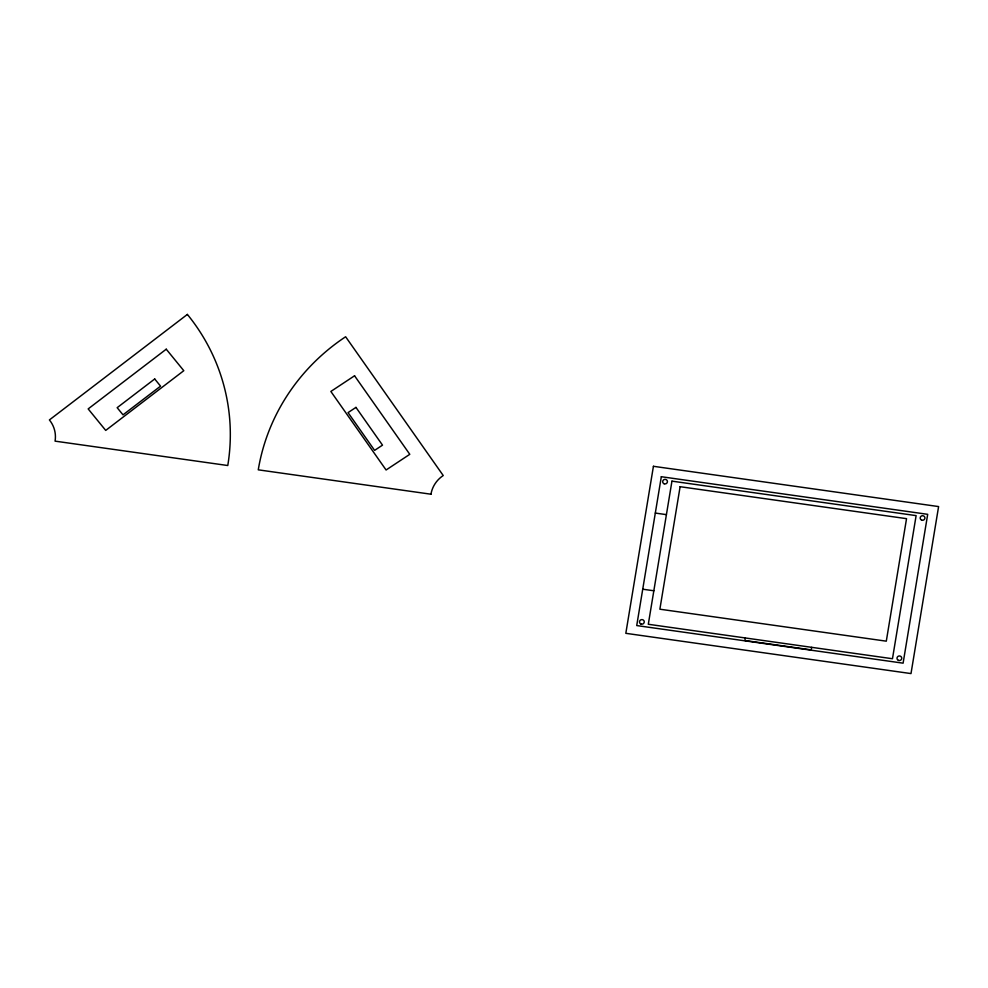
<?xml version="1.0" encoding="UTF-8"?>
<svg xmlns="http://www.w3.org/2000/svg" width="988" height="988" viewBox="0 0 988 988"><rect width="100%" height="100%" fill="white"/><g stroke="black" fill="none" stroke-linecap="round" stroke-linejoin="round"><path stroke-width="1.48" d="M745.31 637.964L744.89 640.508L811.234 649.882L811.667 647.338M655.316 513.068L666.406 514.637M642.731 589.206L653.834 590.775M653.426 466.299L625.824 633.32L910.998 673.581L938.6 506.572L653.426 466.299M661.318 476.722L636.729 625.565L903.106 663.17L927.695 514.328L661.318 476.722M671.951 481.144L648.301 624.268L892.473 658.737L916.123 515.625L671.951 481.144M680.115 486.701L659.873 609.201L886.298 641.175L906.539 518.663L680.115 486.701M187.374 314.419L49.4 419.937A28.578 27.516 -10.4 0 1 55.069 441.142L227.771 465.521A203.689 196.093 -10.4 0 0 187.374 314.419M166.243 349.196L88.167 408.909L105.716 430.41L183.793 370.698L166.243 349.196M154.708 378.972L117.164 407.686L123.018 414.849L160.55 386.147L154.708 378.972M354.556 375.786L330.856 391.458L386.086 469.992L409.785 454.319L354.556 375.786M355.952 407.389L348.048 412.614L374.6 450.38L382.504 445.143L355.952 407.389M430.966 494.21L258.263 469.831A203.689 196.093 -10.4 0 1 345.627 336.76L443.229 475.537A28.578 27.516 -10.4 0 0 430.966 494.21M640.953 624.021A2.384 2.297 -10.4 0 0 644.238 621.576A2.384 2.297 -10.4 0 0 640.434 620.081A2.384 2.297 -10.4 0 0 640.953 624.021M898.45 660.379A2.384 2.297 -10.4 0 0 901.735 657.934A2.384 2.297 -10.4 0 0 897.931 656.44A2.384 2.297 -10.4 0 0 898.45 660.379M664.134 483.774A2.384 2.297 -10.4 0 0 667.406 481.317A2.384 2.297 -10.4 0 0 663.615 479.835A2.384 2.297 -10.4 0 0 664.134 483.774M921.631 520.12A2.384 2.297 -10.4 0 0 924.916 517.675A2.384 2.297 -10.4 0 0 921.112 516.193A2.384 2.297 -10.4 0 0 921.631 520.12"/></g></svg>
